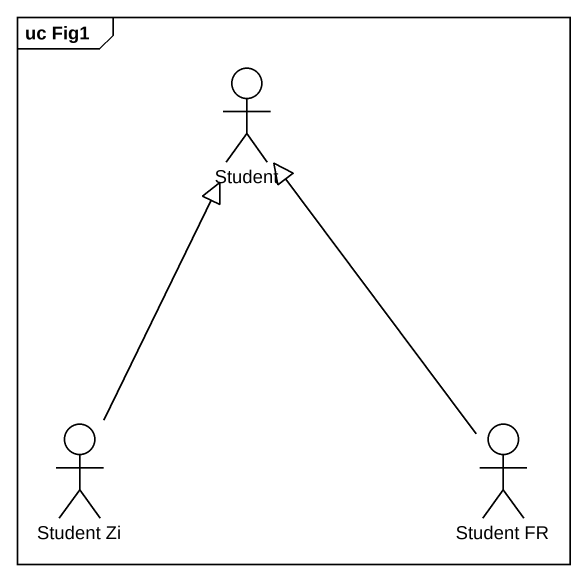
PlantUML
@startuml
mainframe uc Fig1
actor Student
actor "Student Zi" as Student_Zi
actor "Student FR" as Student_FR
Student_Zi -up-|> Student
Student_FR -up-|> Student
@enduml
